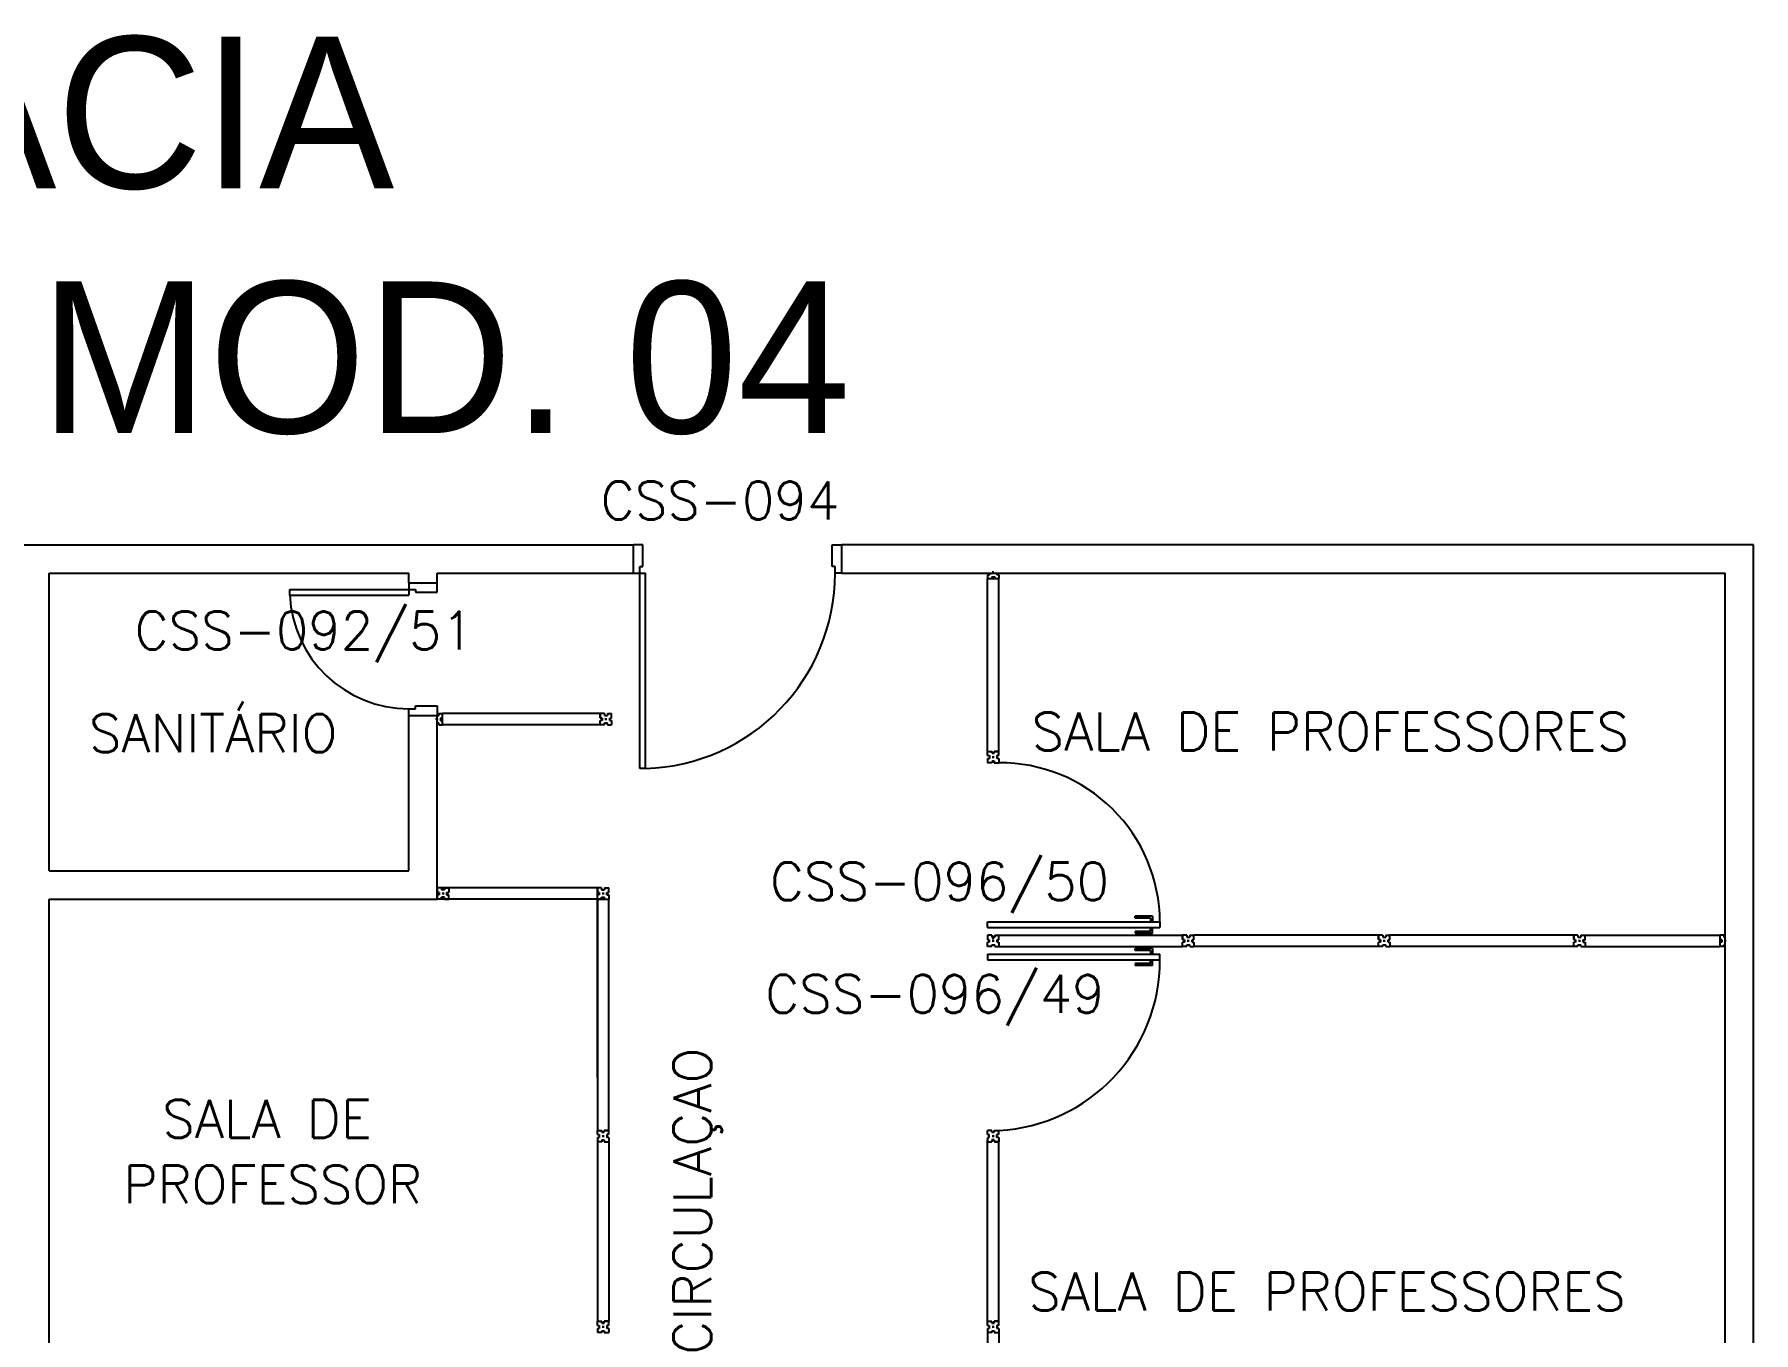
# Model space of a CAD drawing. Extents: x -248 to -11, y 347 to 447.
# Drawn here: x -144.17 to -135.09, y 408.08 to 414.93 of the extents above; entities that cross this region are included whole.
import ezdxf
from ezdxf.enums import TextEntityAlignment as Align

# ---------------------------------------------------------------- set-up
doc = ezdxf.new("R2010")
doc.units = 0
doc.header["$LTSCALE"] = 0.02
doc.header["$MEASUREMENT"] = 0
for name, color, linetype in [('ALV', 2, 'CONTINUOUS'), ('DIV', 2, 'CONTINUOUS'), ('MARCO', 2, 'CONTINUOUS'), ('PORTA', 2, 'CONTINUOUS'), ('TEXTO', 2, 'CONTINUOUS'), ('TEXTO-ENDEREÇO', 2, 'CONTINUOUS'), ('USO', 2, 'CONTINUOUS')]:
    doc.layers.add(name, color=color, linetype=linetype)
doc.styles.add('UNB-100', font='simplex.shx', dxfattribs={"height": 0.2})
doc.styles.add('UNB-100-1', font='simplex.shx', dxfattribs={"height": 0.2})

# ---------------------------------------------------------------- blocks, each defined once
blk = doc.blocks.new('DOOR100')
at = {"layer": 'PORTA'}
for p, q in [((0.035, 0), (0.065, 0)), ((0.035, -1.0296), (0.035, 0)), ((0.065, -1.0296), (0.065, 0)), ((0.065, -1.0296), (0.035, -1.0296))]:
    blk.add_line(p, q, dxfattribs=at)
at = {"layer": 'PORTA', "color": 1}
blk.add_arc((0.035, 0), 1.03, 271.66905, 0, dxfattribs=at)
blk = doc.blocks.new('DOOR60')
at = {"layer": 'PORTA'}
for p, q in [((0.035, 0), (0.065, 0)), ((0.035, -0.6293), (0.035, 0)), ((0.065, -0.6293), (0.065, 0)), ((0.065, -0.6293), (0.035, -0.6293))]:
    blk.add_line(p, q, dxfattribs=at)
at = {"layer": 'PORTA', "color": 1}
blk.add_arc((0.035, 0), 0.63, 272.7294, 0, dxfattribs=at)

msp = doc.modelspace()

# ---------------------------------------------------------------- linework, layer by layer
at = {"layer": 'ALV'}
for p, q in [((-147.3415, 412.2344), (-141.0065, 412.2344)), ((-141.0065, 412.0844), (-141.0065, 412.2344)), ((-135.0915, 412.2344), (-139.9065, 412.2344)), ((-139.9065, 412.0844), (-139.9065, 412.2344)), ((-135.0915, 407.0774), (-135.0915, 412.2344)), ((-144.0915, 410.5144), (-144.0915, 412.0844)), ((-144.0915, 412.0844), (-142.1915, 412.0844)), ((-142.1915, 412.0344), (-142.1915, 412.0844)), ((-142.1915, 412.0344), (-142.0415, 412.0344)), ((-142.0415, 412.0844), (-141.0065, 412.0844)), ((-142.0415, 412.0344), (-142.0415, 412.0844)), ((-139.9065, 412.0844), (-135.2415, 412.0844)), ((-135.2415, 407.0774), (-135.2415, 412.0844)), ((-142.1915, 410.5144), (-142.1915, 411.3344)), ((-142.1915, 411.3344), (-142.0415, 411.3344)), ((-142.0415, 410.3644), (-142.0415, 411.3344)), ((-144.0915, 410.5144), (-142.1915, 410.5144)), ((-144.0915, 407.0774), (-144.0915, 410.3644)), ((-144.0915, 410.3644), (-142.0415, 410.3644))]:
    msp.add_line(p, q, dxfattribs=at)
at = {"layer": 'DIV'}
for p, q in [((-139.1365, 412.0764), (-139.1265, 412.0764)), ((-139.1365, 412.0764), (-139.1365, 412.0574)), ((-139.1365, 412.0574), (-139.0765, 412.0574)), ((-139.1365, 411.1224), (-139.1365, 412.0574)), ((-139.1265, 412.0844), (-139.1265, 412.0764)), ((-139.1265, 412.0844), (-139.1056, 412.0844)), ((-139.1145, 412.0659), (-139.0985, 412.0659)), ((-139.1145, 412.0659), (-139.1145, 412.0574)), ((-139.1116, 412.0844), (-139.1014, 412.0844)), ((-139.1115, 412.0574), (-139.1015, 412.0574)), ((-139.1065, 412.081), (-139.1065, 412.0948)), ((-139.1065, 412.0895), (-139.1065, 412.0793)), ((-139.1056, 412.0844), (-139.0865, 412.0844)), ((-139.0985, 412.0659), (-139.0985, 412.0574)), ((-139.0865, 412.0844), (-139.0865, 412.0764)), ((-139.0765, 412.0764), (-139.0865, 412.0764)), ((-139.0765, 412.0764), (-139.0765, 412.0574)), ((-139.0765, 411.1224), (-139.0765, 412.0574)), ((-142.0381, 411.3144), (-142.0519, 411.3144)), ((-142.0466, 411.3144), (-142.0364, 411.3144)), ((-142.0415, 411.3344), (-142.0335, 411.3344)), ((-142.0415, 411.3152), (-142.0415, 411.3344)), ((-142.0415, 411.3093), (-142.0415, 411.3195)), ((-142.0415, 411.2944), (-142.0415, 411.3152)), ((-142.0335, 411.3444), (-142.0335, 411.3344)), ((-142.0335, 411.3444), (-142.0145, 411.3444)), ((-142.023, 411.3064), (-142.023, 411.3224)), ((-142.023, 411.3224), (-142.0145, 411.3224)), ((-142.023, 411.3064), (-142.0145, 411.3064)), ((-142.0145, 411.2844), (-142.0145, 411.3444)), ((-141.1595, 411.3444), (-142.0145, 411.3444)), ((-142.0145, 411.3094), (-142.0145, 411.3194)), ((-141.1815, 411.3444), (-141.1815, 411.3204)), ((-141.1595, 411.3444), (-141.1815, 411.3444)), ((-141.1815, 411.3444), (-141.1815, 411.3234)), ((-141.1815, 411.3234), (-141.1815, 411.3414)), ((-141.172, 411.3204), (-141.1815, 411.3204)), ((-141.172, 411.3204), (-141.1815, 411.3204)), ((-141.172, 411.3084), (-141.1815, 411.3084)), ((-141.1815, 411.2844), (-141.1815, 411.3084)), ((-141.172, 411.3084), (-141.1815, 411.3084)), ((-141.172, 411.3084), (-141.172, 411.3204)), ((-141.172, 411.3204), (-141.172, 411.3084)), ((-141.1595, 411.3444), (-141.1595, 411.3344)), ((-141.1595, 411.3344), (-141.1435, 411.3344)), ((-141.1566, 411.3144), (-141.1464, 411.3144)), ((-141.1464, 411.3144), (-141.1566, 411.3144)), ((-141.1515, 411.3093), (-141.1515, 411.3195)), ((-141.1515, 411.3195), (-141.1515, 411.3093)), ((-141.1435, 411.3444), (-141.1435, 411.3344)), ((-141.1435, 411.3444), (-141.1215, 411.3444)), ((-141.131, 411.3084), (-141.131, 411.3204)), ((-141.131, 411.3204), (-141.1215, 411.3204)), ((-141.131, 411.3084), (-141.1215, 411.3084)), ((-141.1215, 411.3204), (-141.1215, 411.3444)), ((-141.1215, 411.3084), (-141.1215, 411.2844)), ((-142.0415, 411.2944), (-142.0335, 411.2944)), ((-142.0335, 411.2844), (-142.0335, 411.2944)), ((-142.0335, 411.2844), (-142.0145, 411.2844)), ((-141.1595, 411.2844), (-142.0145, 411.2844)), ((-141.1595, 411.2844), (-141.1815, 411.2844)), ((-141.1595, 411.2944), (-141.1435, 411.2944)), ((-141.1595, 411.2844), (-141.1595, 411.2944)), ((-141.1435, 411.2844), (-141.1435, 411.2944)), ((-141.1435, 411.2844), (-141.1215, 411.2844)), ((-139.1365, 411.1444), (-139.1125, 411.1444)), ((-139.1365, 411.1224), (-139.1365, 411.1444)), ((-139.1365, 411.1224), (-139.1265, 411.1224)), ((-139.1265, 411.1224), (-139.1265, 411.1064)), ((-139.1125, 411.1349), (-139.1125, 411.1444)), ((-139.1125, 411.1349), (-139.1125, 411.1444)), ((-139.1125, 411.1349), (-139.1005, 411.1349)), ((-139.1005, 411.1349), (-139.1125, 411.1349)), ((-139.1005, 411.1349), (-139.1005, 411.1444)), ((-139.0765, 411.1444), (-139.1005, 411.1444)), ((-139.1005, 411.1349), (-139.1005, 411.1444)), ((-139.0975, 411.1444), (-139.0795, 411.1444)), ((-139.0765, 411.1444), (-139.0975, 411.1444)), ((-139.0765, 411.1224), (-139.0865, 411.1224)), ((-139.0865, 411.1224), (-139.0865, 411.1064)), ((-139.0765, 411.1224), (-139.0765, 411.1444)), ((-139.1365, 411.1064), (-139.1265, 411.1064)), ((-139.1365, 411.1064), (-139.1365, 411.0844)), ((-139.1125, 411.0844), (-139.1365, 411.0844)), ((-139.1125, 411.0939), (-139.1005, 411.0939)), ((-139.1125, 411.0939), (-139.1125, 411.0844)), ((-139.1116, 411.1144), (-139.1014, 411.1144)), ((-139.1014, 411.1144), (-139.1116, 411.1144)), ((-139.1065, 411.1195), (-139.1065, 411.1093)), ((-139.1065, 411.1093), (-139.1065, 411.1195)), ((-139.1005, 411.0939), (-139.1005, 411.0844)), ((-139.1005, 411.0844), (-139.0765, 411.0844)), ((-139.0765, 411.1064), (-139.0865, 411.1064)), ((-139.0765, 411.1064), (-139.0765, 411.0844)), ((-142.0415, 410.4244), (-142.0415, 410.4034)), ((-142.0415, 410.3644), (-142.0415, 410.4244)), ((-142.0415, 410.4004), (-142.0415, 410.4244)), ((-142.0195, 410.4244), (-142.0415, 410.4244)), ((-141.1965, 410.4244), (-142.0415, 410.4244)), ((-142.0415, 410.4034), (-142.0415, 410.4214)), ((-142.032, 410.4004), (-142.0415, 410.4004)), ((-142.032, 410.4004), (-142.0415, 410.4004)), ((-142.0415, 410.3894), (-142.0415, 410.3994)), ((-142.032, 410.4004), (-142.032, 410.3884)), ((-142.032, 410.4004), (-142.032, 410.3884)), ((-142.0195, 410.4244), (-142.0195, 410.4144)), ((-142.0035, 410.4144), (-142.0195, 410.4144)), ((-142.0115, 410.3995), (-142.0115, 410.3893)), ((-142.0115, 410.3995), (-142.0115, 410.3893)), ((-142.0035, 410.4244), (-142.0035, 410.4144)), ((-142.0035, 410.4244), (-141.9815, 410.4244)), ((-141.993, 410.4004), (-141.9815, 410.4004)), ((-141.993, 410.4004), (-141.993, 410.3884)), ((-141.9815, 410.4244), (-141.9815, 410.4004)), ((-141.1965, 410.4244), (-141.1965, 410.4034)), ((-141.1965, 410.3644), (-141.1965, 410.4244)), ((-141.1745, 410.4244), (-141.1965, 410.4244)), ((-141.1965, 410.4244), (-141.1965, 410.4004)), ((-141.1965, 410.4034), (-141.1965, 410.4214)), ((-141.187, 410.4004), (-141.1965, 410.4004)), ((-141.187, 410.4004), (-141.1965, 410.4004)), ((-141.1965, 410.3894), (-141.1965, 410.3994)), ((-141.187, 410.4004), (-141.187, 410.3884)), ((-141.187, 410.3884), (-141.187, 410.4004)), ((-141.1745, 410.4244), (-141.1745, 410.4144)), ((-141.1745, 410.4144), (-141.1585, 410.4144)), ((-141.1665, 410.3995), (-141.1665, 410.3893)), ((-141.1665, 410.3893), (-141.1665, 410.3995)), ((-141.1585, 410.4244), (-141.1365, 410.4244)), ((-141.1585, 410.4244), (-141.1585, 410.4144)), ((-141.146, 410.4004), (-141.1365, 410.4004)), ((-141.146, 410.3884), (-141.146, 410.4004)), ((-141.1365, 410.4004), (-141.1365, 410.4244)), ((-142.032, 410.3884), (-142.0415, 410.3884)), ((-142.0415, 410.3884), (-142.0415, 410.3644)), ((-142.032, 410.3884), (-142.0415, 410.3884)), ((-142.0415, 410.3854), (-142.0415, 410.3674)), ((-142.0195, 410.3644), (-142.0415, 410.3644)), ((-141.1965, 410.3644), (-142.0415, 410.3644)), ((-142.0195, 410.3644), (-142.0195, 410.3744)), ((-142.0035, 410.3744), (-142.0195, 410.3744)), ((-142.0064, 410.3944), (-142.0166, 410.3944)), ((-142.0064, 410.3944), (-142.0166, 410.3944)), ((-142.0035, 410.3644), (-142.0035, 410.3744)), ((-142.0035, 410.3644), (-141.9815, 410.3644)), ((-141.993, 410.3884), (-141.9815, 410.3884)), ((-141.9815, 410.3644), (-141.9815, 410.3884)), ((-141.187, 410.3884), (-141.1965, 410.3884)), ((-141.1965, 410.3644), (-141.1965, 410.3884)), ((-141.187, 410.3884), (-141.1965, 410.3884)), ((-141.1745, 410.3644), (-141.1965, 410.3644)), ((-141.1965, 410.3644), (-141.1365, 410.3644)), ((-141.1965, 409.4244), (-141.1965, 410.3644)), ((-141.1965, 410.3644), (-141.1965, 409.1444)), ((-141.1745, 410.3644), (-141.1745, 410.3744)), ((-141.1745, 410.3744), (-141.1585, 410.3744)), ((-141.1614, 410.3944), (-141.1716, 410.3944)), ((-141.1716, 410.3944), (-141.1614, 410.3944)), ((-141.1585, 410.3644), (-141.1585, 410.3744)), ((-141.1585, 410.3644), (-141.1365, 410.3644)), ((-141.146, 410.3884), (-141.1365, 410.3884)), ((-141.1365, 410.3884), (-141.1365, 410.3644)), ((-141.1365, 409.1444), (-141.1365, 410.3644)), ((-139.1362, 410.2443), (-138.2262, 410.2443)), ((-139.1362, 410.2143), (-139.1362, 410.2443)), ((-138.2662, 410.2743), (-138.3562, 410.2743)), ((-138.3562, 410.2643), (-138.3562, 410.2742)), ((-138.2762, 410.2643), (-138.3562, 410.2643)), ((-138.2762, 410.2643), (-138.2762, 410.2443)), ((-138.2662, 410.2743), (-138.2662, 410.2443)), ((-138.2262, 410.2443), (-138.2262, 410.2143)), ((-139.1365, 410.1744), (-139.1365, 410.1534)), ((-139.1145, 410.1744), (-139.1365, 410.1744)), ((-139.1365, 410.1744), (-139.1365, 410.1504)), ((-139.127, 410.1504), (-139.1365, 410.1504)), ((-139.127, 410.1504), (-139.1365, 410.1504)), ((-139.127, 410.1384), (-139.1365, 410.1384)), ((-139.1365, 410.1144), (-139.1365, 410.1384)), ((-139.127, 410.1384), (-139.1365, 410.1384)), ((-139.1362, 410.2143), (-138.2262, 410.2143)), ((-139.127, 410.1504), (-139.127, 410.1384)), ((-139.127, 410.1384), (-139.127, 410.1504)), ((-139.1145, 410.1744), (-139.1145, 410.1644)), ((-139.1145, 410.1644), (-139.0985, 410.1644)), ((-139.1145, 410.1144), (-139.1145, 410.1244)), ((-139.1145, 410.1244), (-139.0985, 410.1244)), ((-139.1014, 410.1444), (-139.1116, 410.1444)), ((-139.1116, 410.1444), (-139.1014, 410.1444)), ((-139.1065, 410.1534), (-139.1065, 410.1714)), ((-139.1065, 410.1495), (-139.1065, 410.1393)), ((-139.1065, 410.1393), (-139.1065, 410.1495)), ((-139.0985, 410.1744), (-139.0765, 410.1744)), ((-139.0985, 410.1744), (-139.0985, 410.1644)), ((-139.0985, 410.1144), (-139.0985, 410.1244)), ((-139.086, 410.1504), (-139.0765, 410.1504)), ((-139.086, 410.1384), (-139.086, 410.1504)), ((-139.086, 410.1384), (-139.0765, 410.1384)), ((-139.0765, 410.1744), (-138.1065, 410.1744)), ((-139.0765, 410.1504), (-139.0765, 410.1744)), ((-139.0765, 410.1384), (-139.0765, 410.1144)), ((-138.3562, 410.1943), (-138.3562, 410.1844)), ((-138.2762, 410.1943), (-138.3562, 410.1943)), ((-138.2662, 410.1843), (-138.3562, 410.1843)), ((-138.2762, 410.1943), (-138.2762, 410.2143)), ((-138.2662, 410.1843), (-138.2662, 410.2143)), ((-138.1065, 410.1744), (-138.1065, 410.1504)), ((-138.0845, 410.1744), (-138.1065, 410.1744)), ((-138.1065, 410.1744), (-138.1065, 410.1534)), ((-138.1065, 410.1534), (-138.1065, 410.1714)), ((-138.097, 410.1504), (-138.1065, 410.1504)), ((-138.097, 410.1504), (-138.1065, 410.1504)), ((-138.097, 410.1384), (-138.1065, 410.1384)), ((-138.1065, 410.1144), (-138.1065, 410.1384)), ((-138.097, 410.1384), (-138.1065, 410.1384)), ((-138.097, 410.1384), (-138.097, 410.1504)), ((-138.097, 410.1504), (-138.097, 410.1384)), ((-138.0845, 410.1744), (-138.0845, 410.1644)), ((-138.0845, 410.1644), (-138.0685, 410.1644)), ((-138.0845, 410.1244), (-138.0685, 410.1244)), ((-138.0845, 410.1144), (-138.0845, 410.1244)), ((-138.0816, 410.1444), (-138.0714, 410.1444)), ((-138.0714, 410.1444), (-138.0816, 410.1444)), ((-138.0765, 410.1393), (-138.0765, 410.1495)), ((-138.0765, 410.1495), (-138.0765, 410.1393)), ((-138.0685, 410.1744), (-138.0685, 410.1644)), ((-138.0685, 410.1744), (-138.0465, 410.1744)), ((-138.0685, 410.1144), (-138.0685, 410.1244)), ((-138.056, 410.1384), (-138.056, 410.1504)), ((-138.056, 410.1504), (-138.0465, 410.1504)), ((-138.056, 410.1384), (-138.0465, 410.1384)), ((-137.0715, 410.1744), (-138.0465, 410.1744)), ((-138.0465, 410.1504), (-138.0465, 410.1744)), ((-138.0465, 410.1384), (-138.0465, 410.1144)), ((-137.0715, 410.1744), (-137.0715, 410.1534)), ((-137.0495, 410.1744), (-137.0715, 410.1744)), ((-137.0715, 410.1744), (-137.0715, 410.1504)), ((-137.0715, 410.1534), (-137.0715, 410.1714)), ((-137.062, 410.1504), (-137.0715, 410.1504)), ((-137.062, 410.1504), (-137.0715, 410.1504)), ((-137.062, 410.1384), (-137.0715, 410.1384)), ((-137.0715, 410.1144), (-137.0715, 410.1384)), ((-137.062, 410.1384), (-137.0715, 410.1384)), ((-137.062, 410.1504), (-137.062, 410.1384)), ((-137.062, 410.1384), (-137.062, 410.1504)), ((-137.0495, 410.1744), (-137.0495, 410.1644)), ((-137.0495, 410.1644), (-137.0335, 410.1644)), ((-137.0495, 410.1144), (-137.0495, 410.1244)), ((-137.0495, 410.1244), (-137.0335, 410.1244)), ((-137.0364, 410.1444), (-137.0466, 410.1444)), ((-137.0466, 410.1444), (-137.0364, 410.1444)), ((-137.0415, 410.1495), (-137.0415, 410.1393)), ((-137.0415, 410.1393), (-137.0415, 410.1495)), ((-137.0335, 410.1744), (-137.0115, 410.1744)), ((-137.0335, 410.1744), (-137.0335, 410.1644)), ((-137.0335, 410.1144), (-137.0335, 410.1244)), ((-137.021, 410.1504), (-137.0115, 410.1504)), ((-137.021, 410.1384), (-137.021, 410.1504)), ((-137.021, 410.1384), (-137.0115, 410.1384)), ((-137.0115, 410.1504), (-137.0115, 410.1744)), ((-136.0415, 410.1744), (-137.0115, 410.1744)), ((-137.0115, 410.1384), (-137.0115, 410.1144)), ((-136.0415, 410.1744), (-136.0415, 410.1534)), ((-136.0195, 410.1744), (-136.0415, 410.1744)), ((-136.0415, 410.1744), (-136.0415, 410.1504)), ((-136.0415, 410.1534), (-136.0415, 410.1714)), ((-136.032, 410.1504), (-136.0415, 410.1504)), ((-136.032, 410.1504), (-136.0415, 410.1504)), ((-136.032, 410.1384), (-136.0415, 410.1384)), ((-136.0415, 410.1144), (-136.0415, 410.1384)), ((-136.032, 410.1384), (-136.0415, 410.1384)), ((-136.032, 410.1504), (-136.032, 410.1384)), ((-136.032, 410.1384), (-136.032, 410.1504)), ((-136.0195, 410.1744), (-136.0195, 410.1644)), ((-136.0195, 410.1644), (-136.0035, 410.1644)), ((-136.0195, 410.1144), (-136.0195, 410.1244)), ((-136.0195, 410.1244), (-136.0035, 410.1244)), ((-136.0064, 410.1444), (-136.0166, 410.1444)), ((-136.0166, 410.1444), (-136.0064, 410.1444)), ((-136.0115, 410.1495), (-136.0115, 410.1393)), ((-136.0115, 410.1393), (-136.0115, 410.1495)), ((-136.0035, 410.1744), (-135.9815, 410.1744)), ((-136.0035, 410.1744), (-136.0035, 410.1644)), ((-136.0035, 410.1144), (-136.0035, 410.1244)), ((-135.991, 410.1504), (-135.9815, 410.1504)), ((-135.991, 410.1384), (-135.991, 410.1504)), ((-135.991, 410.1384), (-135.9815, 410.1384)), ((-135.9815, 410.1744), (-135.2695, 410.1744)), ((-135.9815, 410.1504), (-135.9815, 410.1744)), ((-135.9815, 410.1384), (-135.9815, 410.1144)), ((-135.2495, 410.1744), (-135.2695, 410.1744)), ((-135.2695, 410.1744), (-135.2695, 410.1144)), ((-135.26, 410.1504), (-135.2695, 410.1504)), ((-135.26, 410.1384), (-135.2695, 410.1384)), ((-135.262, 410.1504), (-135.2665, 410.1504)), ((-135.262, 410.1384), (-135.2665, 410.1384)), ((-135.26, 410.1504), (-135.26, 410.1384)), ((-135.26, 410.1404), (-135.26, 410.1484)), ((-135.2495, 410.1744), (-135.2495, 410.1644)), ((-135.2415, 410.1644), (-135.2495, 410.1644)), ((-135.2415, 410.1244), (-135.2495, 410.1244)), ((-135.2495, 410.1144), (-135.2495, 410.1244)), ((-135.2364, 410.1444), (-135.2466, 410.1444)), ((-135.2415, 410.1452), (-135.2415, 410.1644)), ((-135.2415, 410.1393), (-135.2415, 410.1495)), ((-135.2415, 410.1244), (-135.2415, 410.1452)), ((-139.1145, 410.1144), (-139.1365, 410.1144)), ((-139.1362, 410.0744), (-138.2262, 410.0744)), ((-139.1362, 410.0744), (-139.1362, 410.0444)), ((-139.1362, 410.0444), (-138.2262, 410.0444)), ((-139.0985, 410.1144), (-139.0765, 410.1144)), ((-139.0765, 410.1144), (-138.1065, 410.1144)), ((-138.2662, 410.1044), (-138.3562, 410.1044)), ((-138.3562, 410.0944), (-138.3562, 410.1043)), ((-138.2762, 410.0944), (-138.3562, 410.0944)), ((-138.2762, 410.0944), (-138.2762, 410.0744)), ((-138.2762, 410.0244), (-138.2762, 410.0444)), ((-138.2662, 410.1044), (-138.2662, 410.0744)), ((-138.2662, 410.0144), (-138.2662, 410.0444)), ((-138.2262, 410.0444), (-138.2262, 410.0744)), ((-138.0845, 410.1144), (-138.1065, 410.1144)), ((-138.0685, 410.1144), (-138.0465, 410.1144)), ((-137.0715, 410.1144), (-138.0465, 410.1144)), ((-137.0495, 410.1144), (-137.0715, 410.1144)), ((-137.0335, 410.1144), (-137.0115, 410.1144)), ((-136.0415, 410.1144), (-137.0115, 410.1144)), ((-136.0195, 410.1144), (-136.0415, 410.1144)), ((-136.0035, 410.1144), (-135.9815, 410.1144)), ((-135.9815, 410.1144), (-135.2695, 410.1144)), ((-135.2495, 410.1144), (-135.2695, 410.1144)), ((-138.3562, 410.0244), (-138.3562, 410.0145)), ((-138.2762, 410.0244), (-138.3562, 410.0244)), ((-138.2662, 410.0144), (-138.3562, 410.0144)), ((-141.1965, 409.1224), (-141.1965, 409.1444)), ((-141.1965, 409.1444), (-141.1725, 409.1444)), ((-141.1725, 409.1349), (-141.1725, 409.1444)), ((-141.1725, 409.1349), (-141.1725, 409.1444)), ((-141.1605, 409.1349), (-141.1725, 409.1349)), ((-141.1725, 409.1349), (-141.1605, 409.1349)), ((-141.1605, 409.1349), (-141.1605, 409.1444)), ((-141.1365, 409.1444), (-141.1605, 409.1444)), ((-141.1605, 409.1349), (-141.1605, 409.1444)), ((-141.1365, 409.1444), (-141.1575, 409.1444)), ((-141.1575, 409.1444), (-141.1395, 409.1444)), ((-141.1365, 409.1224), (-141.1365, 409.1444)), ((-139.137, 409.1224), (-139.137, 409.1444)), ((-139.113, 409.1444), (-139.137, 409.1444)), ((-139.113, 409.1349), (-139.113, 409.1444)), ((-139.113, 409.1349), (-139.101, 409.1349)), ((-139.101, 409.1349), (-139.101, 409.1444)), ((-139.101, 409.1444), (-139.077, 409.1444)), ((-139.077, 409.1224), (-139.077, 409.1444)), ((-141.1965, 409.1224), (-141.1865, 409.1224)), ((-141.1965, 409.1064), (-141.1965, 409.0844)), ((-141.1965, 409.1064), (-141.1865, 409.1064)), ((-141.1965, 409.0844), (-141.1965, 408.1374)), ((-141.1725, 409.0844), (-141.1965, 409.0844)), ((-141.1865, 409.1224), (-141.1865, 409.1064)), ((-141.1725, 409.0939), (-141.1725, 409.0844)), ((-141.1725, 409.0939), (-141.1605, 409.0939)), ((-141.1614, 409.1144), (-141.1716, 409.1144)), ((-141.1716, 409.1144), (-141.1614, 409.1144)), ((-141.1665, 409.1093), (-141.1665, 409.1195)), ((-141.1665, 409.1195), (-141.1665, 409.1093)), ((-141.1605, 409.0939), (-141.1605, 409.0844)), ((-141.1605, 409.0844), (-141.1365, 409.0844)), ((-141.1465, 409.1224), (-141.1465, 409.1064)), ((-141.1365, 409.1224), (-141.1465, 409.1224)), ((-141.1365, 409.1064), (-141.1465, 409.1064)), ((-141.1365, 409.1064), (-141.1365, 409.0844)), ((-141.1365, 409.0844), (-141.1365, 408.1374)), ((-139.137, 409.1224), (-139.127, 409.1224)), ((-139.137, 409.1064), (-139.137, 409.0844)), ((-139.137, 409.1064), (-139.127, 409.1064)), ((-139.137, 408.1374), (-139.137, 409.0944)), ((-139.137, 409.0844), (-139.113, 409.0844)), ((-139.127, 409.1064), (-139.127, 409.1224)), ((-139.113, 409.0939), (-139.101, 409.0939)), ((-139.101, 409.0939), (-139.113, 409.0939)), ((-139.113, 409.0939), (-139.113, 409.0844)), ((-139.1121, 409.1144), (-139.1019, 409.1144)), ((-139.1019, 409.1144), (-139.1121, 409.1144)), ((-139.107, 409.1093), (-139.107, 409.1195)), ((-139.107, 409.1195), (-139.107, 409.1093)), ((-139.101, 409.0939), (-139.101, 409.0844)), ((-139.077, 409.0844), (-139.101, 409.0844)), ((-139.098, 409.0844), (-139.08, 409.0844)), ((-139.077, 409.0844), (-139.098, 409.0844)), ((-139.087, 409.1064), (-139.087, 409.1224)), ((-139.077, 409.1224), (-139.087, 409.1224)), ((-139.077, 409.1064), (-139.087, 409.1064)), ((-139.077, 409.1064), (-139.077, 409.0844)), ((-139.077, 408.1374), (-139.077, 409.0944)), ((-141.1965, 408.1154), (-141.1965, 408.1374)), ((-141.1965, 408.1374), (-141.1725, 408.1374)), ((-141.1725, 408.1279), (-141.1725, 408.1374)), ((-141.1725, 408.1279), (-141.1725, 408.1374)), ((-141.1605, 408.1279), (-141.1725, 408.1279)), ((-141.1725, 408.1279), (-141.1605, 408.1279)), ((-141.1605, 408.1279), (-141.1605, 408.1374)), ((-141.1365, 408.1374), (-141.1605, 408.1374)), ((-141.1605, 408.1279), (-141.1605, 408.1374)), ((-141.1365, 408.1374), (-141.1575, 408.1374)), ((-141.1575, 408.1374), (-141.1395, 408.1374)), ((-141.1365, 408.1154), (-141.1365, 408.1374)), ((-139.137, 408.1374), (-139.113, 408.1374)), ((-139.137, 408.1154), (-139.137, 408.1374)), ((-139.113, 408.1279), (-139.113, 408.1374)), ((-139.113, 408.1279), (-139.113, 408.1374)), ((-139.113, 408.1279), (-139.101, 408.1279)), ((-139.101, 408.1279), (-139.113, 408.1279)), ((-139.101, 408.1279), (-139.101, 408.1374)), ((-139.077, 408.1374), (-139.101, 408.1374)), ((-139.101, 408.1279), (-139.101, 408.1374)), ((-139.098, 408.1374), (-139.08, 408.1374)), ((-139.077, 408.1374), (-139.098, 408.1374)), ((-139.077, 408.1154), (-139.077, 408.1374)), ((-141.1965, 408.1154), (-141.1865, 408.1154)), ((-141.1965, 408.0994), (-141.1965, 408.0774)), ((-141.1965, 408.0994), (-141.1865, 408.0994)), ((-141.1725, 408.0774), (-141.1965, 408.0774)), ((-141.1865, 408.1154), (-141.1865, 408.0994)), ((-141.1725, 408.0869), (-141.1725, 408.0774)), ((-141.1725, 408.0869), (-141.1605, 408.0869)), ((-141.1614, 408.1074), (-141.1716, 408.1074)), ((-141.1716, 408.1074), (-141.1614, 408.1074)), ((-141.1665, 408.1023), (-141.1665, 408.1125)), ((-141.1665, 408.1125), (-141.1665, 408.1023)), ((-141.1605, 408.0869), (-141.1605, 408.0774)), ((-141.1605, 408.0774), (-141.1365, 408.0774)), ((-141.1465, 408.1154), (-141.1465, 408.0994)), ((-141.1365, 408.1154), (-141.1465, 408.1154)), ((-141.1365, 408.0994), (-141.1465, 408.0994)), ((-141.1365, 408.0994), (-141.1365, 408.0774)), ((-139.137, 408.1154), (-139.127, 408.1154)), ((-139.137, 408.0994), (-139.127, 408.0994)), ((-139.137, 408.0994), (-139.137, 408.0774)), ((-139.113, 408.0774), (-139.137, 408.0774)), ((-139.137, 408.0774), (-139.1365, 407.0774)), ((-139.127, 408.1154), (-139.127, 408.0994)), ((-139.113, 408.0869), (-139.101, 408.0869)), ((-139.113, 408.0869), (-139.113, 408.0774)), ((-139.1121, 408.1074), (-139.1019, 408.1074)), ((-139.1019, 408.1074), (-139.1121, 408.1074)), ((-139.107, 408.1125), (-139.107, 408.1023)), ((-139.107, 408.1023), (-139.107, 408.1125)), ((-139.101, 408.0869), (-139.101, 408.0774)), ((-139.101, 408.0774), (-139.077, 408.0774)), ((-139.077, 408.1154), (-139.087, 408.1154)), ((-139.087, 408.1154), (-139.087, 408.0994)), ((-139.077, 408.0994), (-139.087, 408.0994)), ((-139.077, 408.0994), (-139.077, 408.0774)), ((-139.077, 408.0774), (-139.0765, 407.0774))]:
    msp.add_line(p, q, dxfattribs=at)
for centre, radius, start, end in [((-139.0702, 410.2404), 0.844, 0.26445, 90.42694), ((-139.1235, 410.0404), 0.8972, 272.96943, 0.25656)]:
    msp.add_arc(centre, radius, start, end, dxfattribs=at)
at = {"layer": 'MARCO'}
for p, q in [((-140.9565, 412.2344), (-141.0065, 412.2344)), ((-140.9565, 412.1194), (-140.9565, 412.2344)), ((-139.9565, 412.1194), (-139.9565, 412.2344)), ((-139.9565, 412.2344), (-139.9065, 412.2344)), ((-142.1915, 412.0344), (-142.1915, 411.9994)), ((-142.0415, 411.9844), (-142.0415, 412.0344)), ((-141.0065, 412.0844), (-140.9715, 412.0844)), ((-140.9715, 412.0844), (-140.9715, 412.1194)), ((-140.9715, 412.1194), (-140.9565, 412.1194)), ((-139.9415, 412.1194), (-139.9565, 412.1194)), ((-139.9415, 412.0844), (-139.9415, 412.1194)), ((-139.9065, 412.0844), (-139.9415, 412.0844)), ((-142.1915, 411.9994), (-142.1565, 411.9994)), ((-142.1565, 411.9994), (-142.1565, 411.9844)), ((-142.1565, 411.9844), (-142.0415, 411.9844)), ((-142.1915, 411.3344), (-142.1915, 411.3694)), ((-142.1915, 411.3694), (-142.1565, 411.3694)), ((-142.1565, 411.3694), (-142.1565, 411.3844)), ((-142.1565, 411.3844), (-142.0415, 411.3844)), ((-142.0415, 411.3844), (-142.0415, 411.3344))]:
    msp.add_line(p, q, dxfattribs=at)

# ---------------------------------------------------------------- block references
at = {"layer": 'PORTA'}
for name, p, rotation in [('DOOR100', (-141.0065, 412.0844), 359.9999999294906), ('DOOR60', (-142.1915, 412.0344), 269.9999999319206)]:
    msp.add_blockref(name, p, dxfattribs=dict(at, rotation=rotation))

# ---------------------------------------------------------------- texts
at = {"layer": 'TEXTO', "style": 'UNB-100'}
for s, p in [('SANITÁRIO', (-143.8811, 411.1404)), ('SALA DE PROFESSORES', (-138.9035, 411.1495)), ('SALA DE  ', (-143.4937, 409.1057)), ('PROFESSOR', (-143.6987, 408.7596)), ('SALA DE PROFESSORES', (-138.9212, 408.1941))]:
    msp.add_text(s, height=0.2, dxfattribs=at).set_placement(p)
msp.add_text('CIRCULAÇAO', height=0.2, rotation=90, dxfattribs=at).set_placement((-140.5952, 407.9606))
at = {"layer": 'TEXTO-ENDEREÇO', "style": 'UNB-100-1'}
for s, p in [('CSS-094', (-140.5487, 412.3689)), ('CSS-092/51', (-142.7442, 411.6827)), ('CSS-096/50', (-139.3898, 410.3586)), ('CSS-096/49', (-139.4141, 409.7645))]:
    msp.add_text(s, height=0.2, rotation=360, dxfattribs=at).set_placement(p, align=Align.CENTER)
at = {"layer": 'USO'}
for s, p in [('LAB. DE FARMACIA', (-152.1965, 414.1162)), ('LAB. DE EVOLUÇÃO - MOD. 04', (-155.4355, 412.8245))]:
    msp.add_text(s, height=0.8, dxfattribs=at).set_placement(p)

doc.saveas('drawing.dxf')
